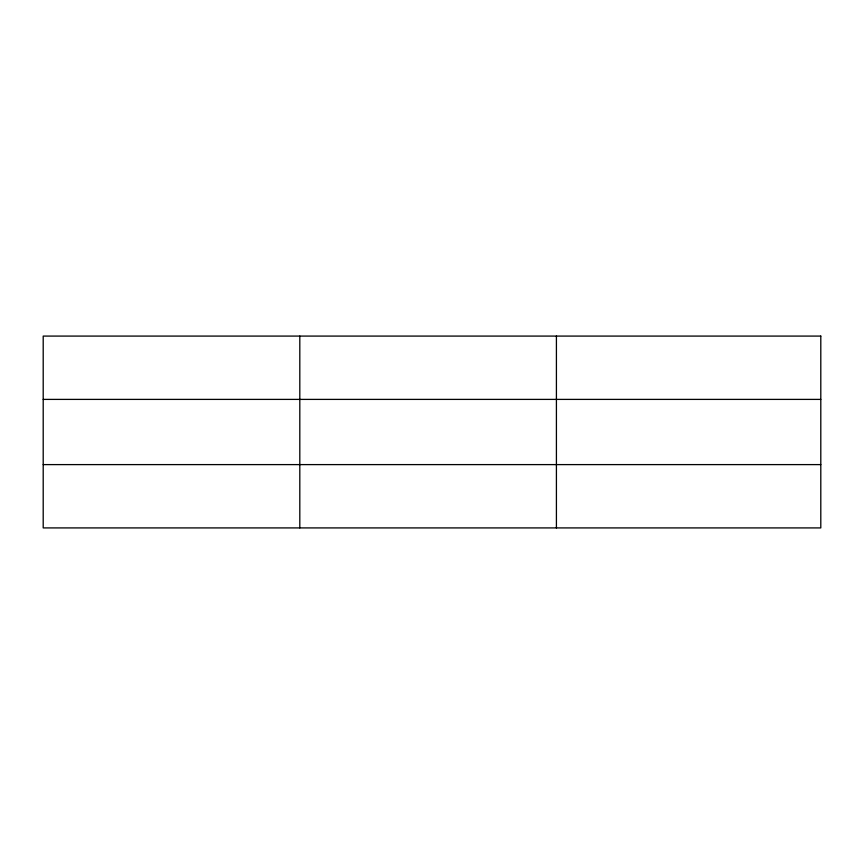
<?xml version="1.0" encoding="UTF-8"?>
<svg xmlns="http://www.w3.org/2000/svg" width="864" height="864" viewBox="0 0 864 864"><rect width="100%" height="100%" fill="white"/><g stroke="black" fill="none" stroke-linecap="round" stroke-linejoin="round"><path stroke-width="1.3" d="M299.808 336.085L299.808 527.915M556.416 336.085L556.416 527.915M43.2 399.395L820.8 399.395M43.2 464.605L820.8 464.605M820.8 336.085L820.8 527.915L43.2 527.915L43.2 336.085L820.8 336.085"/></g></svg>
